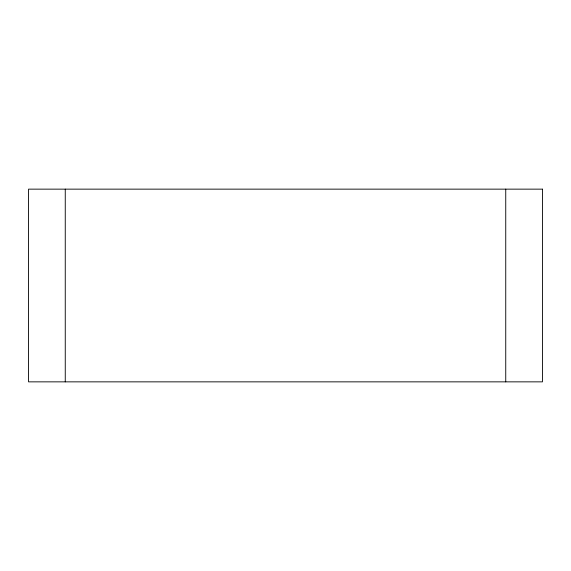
<?xml version="1.0" encoding="UTF-8"?>
<svg xmlns="http://www.w3.org/2000/svg" width="571" height="571" viewBox="0 0 571 571"><rect width="100%" height="100%" fill="white"/><g stroke="black" fill="none" stroke-linecap="round" stroke-linejoin="round"><path stroke-width="0.86" d="M505.742 189.144L505.742 381.856M65.258 189.144L65.258 381.856M542.45 189.144L28.55 189.144L28.55 381.856L542.45 381.856L542.45 189.144"/></g></svg>
